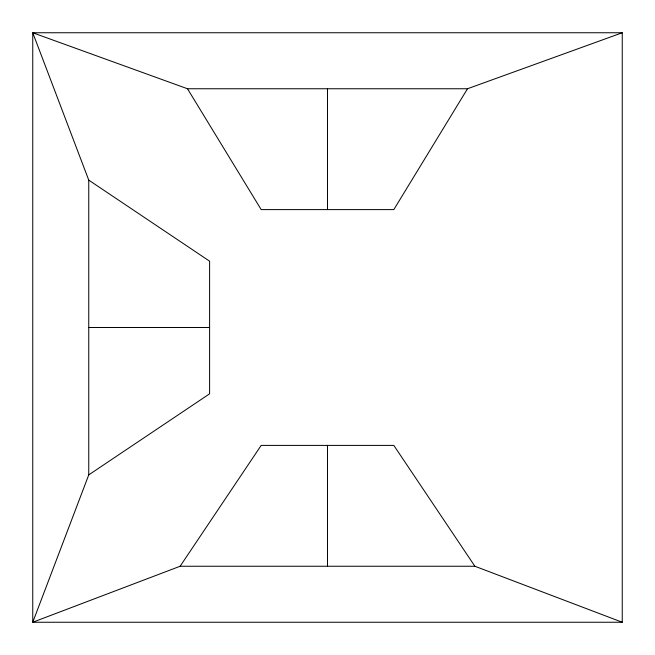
<?xml version="1.0" encoding="UTF-8"?>
<svg xmlns="http://www.w3.org/2000/svg" width="655" height="655" viewBox="0 0 655 655"><rect width="100%" height="100%" fill="white"/><g stroke="black" fill="none" stroke-linecap="round" stroke-linejoin="round"><path stroke-width="0.98" d="M622.25 32.75L467.506 88.752L187.494 88.752L32.75 32.75L88.752 180.125L88.752 474.875L32.75 622.25L622.25 622.25L622.25 32.75L32.75 32.75L32.75 622.25L180.125 566.248L474.875 566.248L622.25 622.25M467.506 88.752L393.819 209.6L261.181 209.6L187.494 88.752M180.125 566.248L261.181 445.4L393.819 445.4L474.875 566.248M88.752 474.875L209.6 393.819L209.6 261.181L88.752 180.125M88.752 327.5L209.6 327.5M327.5 88.752L327.5 209.6M327.5 445.4L327.5 566.248"/></g></svg>
